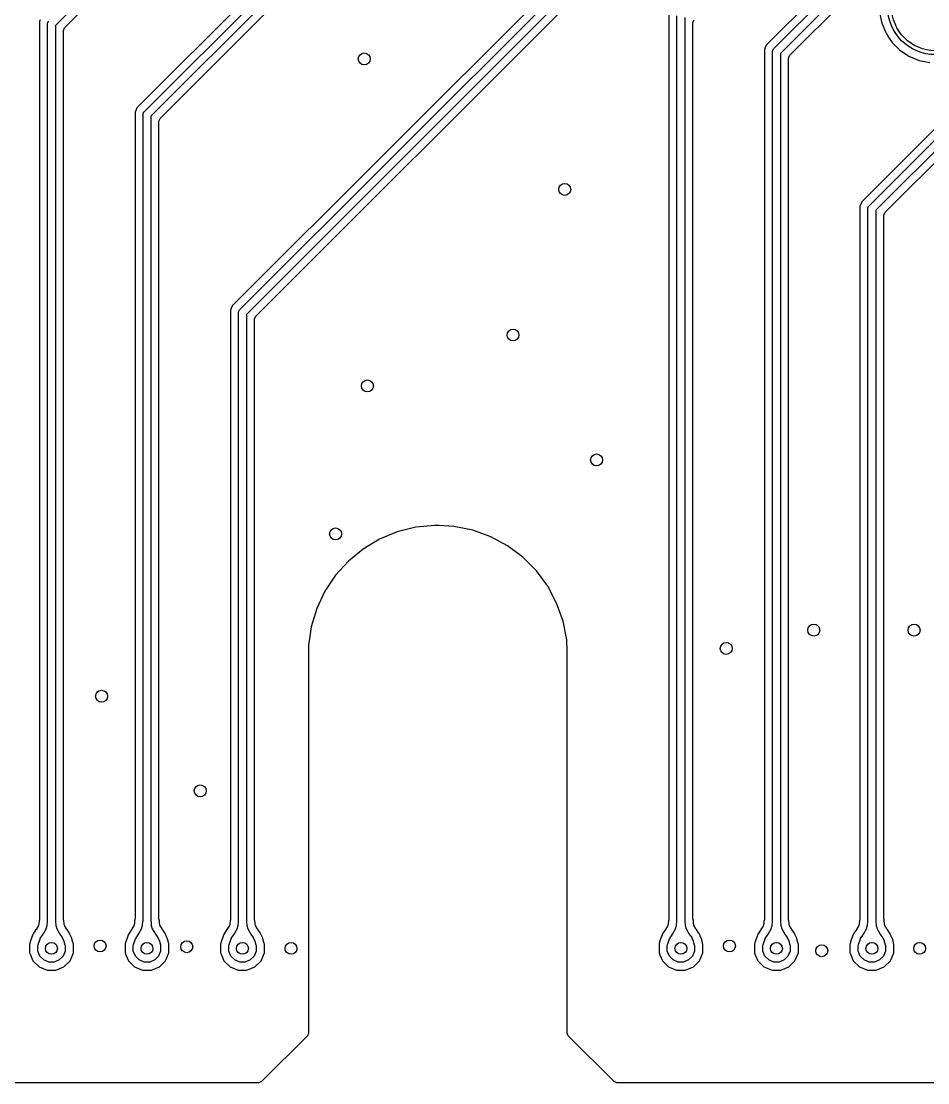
# Model space of a CAD drawing. Extents: x 114.9 to 199.6, y -137.1 to -76.7.
# Drawn here: x 172.86 to 184.25, y -137.15 to -123.81 of the extents above; entities that cross this region are included whole.
import ezdxf

# ---------------------------------------------------------------- set-up
doc = ezdxf.new("R2010")
doc.units = 0
doc.layers.add('BLACK', color=7, linetype='CONTINUOUS')

msp = doc.modelspace()

# ---------------------------------------------------------------- linework, layer by layer
at = {"layer": 'BLACK', "linetype": 'CONTINUOUS'}
for p, q in [((179.98071, -117.17), (173.29, -123.86071)), ((173.404852, -123.887987), (180.007987, -117.284852)), ((181.254745, -117.952414), (174.312413, -124.894745)), ((174.404645, -124.944645), (181.304645, -118.044644)), ((181.360711, -118.13), (174.49, -125.00071)), ((182.570908, -120.32625), (175.512414, -127.384744)), ((175.604645, -127.434645), (182.665888, -120.373401)), ((182.736703, -120.444006), (175.69, -127.49071)), ((174.604852, -125.027987), (179.007641, -120.625198)), ((175.804851, -127.517988), (182.78448, -120.538358)), ((184.795148, -121.532011), (182.222413, -124.104746)), ((182.314645, -124.154645), (184.91, -121.559289)), ((184.995355, -121.615356), (182.4, -124.21071)), ((182.514852, -124.237987), (183.195838, -123.557001)), ((183.6475, -123.694998), (183.674417, -123.830318)), ((173.09899, -123.787151), (173.0895, -123.810064)), ((173.0895, -123.810064), (173.0895, -123.810065)), ((173.0895, -123.810065), (173.0895, -135.089555)), ((173.19, -123.84), (173.193806, -123.820866)), ((173.193806, -123.820866), (173.204645, -123.804645)), ((180.9995, -123.710065), (180.9995, -135.089555)), ((181.1, -135.122497), (181.1, -123.74)), ((181.2, -123.76071), (181.2, -135.12235)), ((181.3005, -123.822635), (181.314852, -123.787987)), ((181.3005, -135.088525), (181.3005, -123.822635)), ((185.690148, -123.807011), (183.422413, -126.074746)), ((173.19, -135.122497), (173.19, -123.84)), ((173.29, -123.86071), (173.29, -135.12235)), ((173.3905, -123.922635), (173.404852, -123.887987)), ((173.3905, -135.088525), (173.3905, -123.922635)), ((183.514645, -126.124645), (185.805, -123.834289)), ((185.890355, -123.890356), (183.6, -126.18071)), ((183.674417, -123.830318), (183.67442, -123.830329)), ((183.67442, -123.830329), (183.719952, -123.940253)), ((183.719952, -123.940253), (183.727225, -123.957811)), ((183.727225, -123.957811), (183.758137, -124.004074)), ((183.758137, -124.004074), (183.803883, -124.072539)), ((183.803883, -124.072539), (183.90146, -124.170116)), ((182.20899, -124.137151), (182.1995, -124.160064)), ((182.1995, -124.160064), (182.1995, -124.160065)), ((182.1995, -124.160065), (182.1995, -135.089555)), ((182.222413, -124.104746), (182.20899, -124.137149)), ((182.20899, -124.137149), (182.20899, -124.137151)), ((182.3, -124.19), (182.303806, -124.170866)), ((182.3, -135.122497), (182.3, -124.19)), ((182.303806, -124.170866), (182.314645, -124.154645)), ((182.4, -124.21071), (182.4, -135.12235)), ((183.90146, -124.170116), (183.947102, -124.200613)), ((183.947102, -124.200613), (184.016189, -124.246775)), ((182.5005, -124.272635), (182.514852, -124.237987)), ((182.5005, -135.088525), (182.5005, -124.272635)), ((184.016189, -124.246775), (184.143672, -124.29958)), ((184.143672, -124.29958), (184.143678, -124.299581)), ((184.143678, -124.299581), (184.143681, -124.299582)), ((184.143681, -124.299582), (184.279001, -124.326499)), ((174.312413, -124.894746), (174.29899, -124.927149)), ((174.312413, -124.894745), (174.312413, -124.894746)), ((174.29899, -124.927151), (174.2895, -124.950064)), ((174.2895, -124.950064), (174.2895, -124.950065)), ((174.2895, -124.950065), (174.2895, -135.089555)), ((174.29899, -124.927149), (174.29899, -124.927151)), ((174.39, -124.98), (174.393806, -124.960866)), ((174.39, -135.122497), (174.39, -124.98)), ((174.393806, -124.960866), (174.404645, -124.944645)), ((174.49, -125.00071), (174.49, -135.12235)), ((174.5905, -125.062635), (174.604852, -125.027987)), ((174.5905, -135.088525), (174.5905, -125.062635)), ((183.714852, -126.207987), (184.765476, -125.157363)), ((183.422413, -126.074746), (183.40899, -126.107149)), ((183.40899, -126.107151), (183.3995, -126.130064)), ((183.3995, -126.130064), (183.3995, -126.130065)), ((183.3995, -126.130065), (183.3995, -135.089555)), ((183.40899, -126.107149), (183.40899, -126.107151)), ((183.5, -126.16), (183.503806, -126.140866)), ((183.5, -135.122497), (183.5, -126.16)), ((183.503806, -126.140866), (183.514645, -126.124645)), ((183.6, -126.18071), (183.6, -135.12235)), ((183.7005, -126.242635), (183.714852, -126.207987)), ((183.7005, -135.088525), (183.7005, -126.242635)), ((175.49899, -127.417151), (175.4895, -127.440064)), ((175.512413, -127.384746), (175.49899, -127.417149)), ((175.49899, -127.417149), (175.49899, -127.417151)), ((175.512414, -127.384744), (175.512413, -127.384746)), ((175.4895, -127.440064), (175.4895, -127.440065)), ((175.4895, -127.440065), (175.4895, -135.089555)), ((175.59, -127.47), (175.593806, -127.450866)), ((175.59, -135.122497), (175.59, -127.47)), ((175.593806, -127.450866), (175.604645, -127.434645)), ((175.69, -127.49071), (175.69, -135.12235)), ((175.7905, -127.552635), (175.804851, -127.517988)), ((175.7905, -135.088525), (175.7905, -127.552635)), ((177.5856, -130.225304), (177.363474, -130.316948)), ((177.818779, -130.167286), (177.5856, -130.225304)), ((178.057953, -130.144151), (177.818779, -130.167286)), ((178.057954, -130.144151), (178.057953, -130.144151)), ((178.105949, -130.146601), (178.057954, -130.144151)), ((178.297937, -130.156402), (178.105949, -130.146601)), ((178.533506, -130.203773), (178.297937, -130.156402)), ((178.533512, -130.203775), (178.533506, -130.203773)), ((178.75956, -130.285234), (178.533512, -130.203775)), ((177.36347, -130.31695), (177.157214, -130.440234)), ((177.363474, -130.316948), (177.36347, -130.31695)), ((178.759564, -130.285236), (178.75956, -130.285234)), ((178.759569, -130.285238), (178.759564, -130.285236)), ((178.971209, -130.399028), (178.759569, -130.285238)), ((177.157214, -130.440234), (176.971307, -130.592478)), ((178.97121, -130.399029), (178.971209, -130.399028)), ((178.971212, -130.39903), (178.97121, -130.399029)), ((179.163843, -130.542678), (178.971212, -130.39903)), ((176.971307, -130.592478), (176.809785, -130.770378)), ((179.313154, -130.692826), (179.163843, -130.542678)), ((179.333274, -130.713059), (179.313154, -130.692826)), ((179.475843, -130.906487), (179.333274, -130.713059)), ((176.809785, -130.770378), (176.676145, -130.97008)), ((176.676145, -130.97008), (176.573291, -131.187253)), ((179.588449, -131.118759), (179.475843, -130.906487)), ((179.66865, -131.345271), (179.588449, -131.118759)), ((176.573291, -131.187253), (176.503458, -131.417174)), ((176.503458, -131.417174), (176.46816, -131.654845)), ((179.714706, -131.581107), (179.66865, -131.345271)), ((176.468159, -131.654854), (176.468082, -131.775016)), ((176.46816, -131.654845), (176.468159, -131.654854)), ((179.717817, -131.648584), (179.714706, -131.581107)), ((179.719889, -131.657871), (179.717817, -131.648584)), ((179.719557, -131.657938), (179.719889, -131.657871)), ((179.720498, -131.66267), (179.719557, -131.657938)), ((179.720499, -131.662672), (179.720498, -131.66267)), ((179.720499, -131.706825), (179.720499, -131.662672)), ((176.468082, -131.775016), (176.468082, -131.819168)), ((176.468082, -131.819168), (176.468756, -131.822991)), ((176.468756, -131.822991), (176.4695, -131.8315)), ((176.4695, -131.8315), (176.4695, -136.525943)), ((179.722245, -131.74525), (179.720499, -131.706825)), ((179.720499, -131.750822), (179.722245, -131.74525)), ((179.720499, -135.4052), (179.720499, -131.750822)), ((173.07708, -135.167949), (173.07189, -135.179936)), ((173.079688, -135.158702), (173.07708, -135.167949)), ((173.080733, -135.152836), (173.079688, -135.158702)), ((173.081036, -135.152326), (173.080733, -135.152836)), ((173.081258, -135.150765), (173.081036, -135.152326)), ((173.083978, -135.115941), (173.081258, -135.150765)), ((173.088548, -135.099699), (173.083978, -135.115941)), ((173.089008, -135.09648), (173.088548, -135.099699)), ((173.0895, -135.089555), (173.089008, -135.09648)), ((173.185372, -135.172647), (173.189158, -135.124152)), ((173.189158, -135.124152), (173.19, -135.122497)), ((173.29, -135.12235), (173.290833, -135.124161)), ((173.290833, -135.124161), (173.294539, -135.172142)), ((173.392074, -135.100844), (173.3905, -135.088525)), ((173.39602, -135.116036), (173.392074, -135.100844)), ((173.398564, -135.148982), (173.39602, -135.116036)), ((173.400215, -135.158349), (173.398564, -135.148982)), ((173.402734, -135.167388), (173.400215, -135.158349)), ((173.407916, -135.179439), (173.402734, -135.167388)), ((174.27708, -135.167949), (174.27189, -135.179936)), ((174.279688, -135.158702), (174.27708, -135.167949)), ((174.280733, -135.152836), (174.279688, -135.158702)), ((174.281036, -135.152326), (174.280733, -135.152836)), ((174.281258, -135.150765), (174.281036, -135.152326)), ((174.283978, -135.115941), (174.281258, -135.150765)), ((174.288548, -135.099699), (174.283978, -135.115941)), ((174.289008, -135.09648), (174.288548, -135.099699)), ((174.2895, -135.089555), (174.289008, -135.09648)), ((174.385372, -135.172647), (174.389158, -135.124152)), ((174.389158, -135.124152), (174.39, -135.122497)), ((174.49, -135.12235), (174.490833, -135.124161)), ((174.490833, -135.124161), (174.494539, -135.172142)), ((174.592074, -135.100844), (174.5905, -135.088525)), ((174.59602, -135.116036), (174.592074, -135.100844)), ((174.598564, -135.148982), (174.59602, -135.116036)), ((174.600215, -135.158349), (174.598564, -135.148982)), ((174.602734, -135.167388), (174.600215, -135.158349)), ((174.607916, -135.179439), (174.602734, -135.167388)), ((175.47708, -135.167949), (175.47189, -135.179936)), ((175.479688, -135.158702), (175.47708, -135.167949)), ((175.480733, -135.152836), (175.479688, -135.158702)), ((175.481036, -135.152326), (175.480733, -135.152836)), ((175.481258, -135.150765), (175.481036, -135.152326)), ((175.483978, -135.115941), (175.481258, -135.150765)), ((175.488548, -135.099699), (175.483978, -135.115941)), ((175.489008, -135.09648), (175.488548, -135.099699)), ((175.4895, -135.089555), (175.489008, -135.09648)), ((175.585372, -135.172647), (175.589158, -135.124152)), ((175.589158, -135.124152), (175.59, -135.122497)), ((175.69, -135.12235), (175.690833, -135.124161)), ((175.690833, -135.124161), (175.694539, -135.172142)), ((175.792074, -135.100844), (175.7905, -135.088525)), ((175.79602, -135.116036), (175.792074, -135.100844)), ((175.798564, -135.148982), (175.79602, -135.116036)), ((175.800215, -135.158349), (175.798564, -135.148982)), ((175.802734, -135.167388), (175.800215, -135.158349)), ((175.807916, -135.179439), (175.802734, -135.167388)), ((180.98708, -135.167949), (180.98189, -135.179936)), ((180.989688, -135.158702), (180.98708, -135.167949)), ((180.990733, -135.152836), (180.989688, -135.158702)), ((180.991036, -135.152326), (180.990733, -135.152836)), ((180.991258, -135.150765), (180.991036, -135.152326)), ((180.993978, -135.115941), (180.991258, -135.150765)), ((180.998548, -135.099699), (180.993978, -135.115941)), ((180.999008, -135.09648), (180.998548, -135.099699)), ((180.9995, -135.089555), (180.999008, -135.09648)), ((181.095372, -135.172647), (181.099158, -135.124152)), ((181.099158, -135.124152), (181.1, -135.122497)), ((181.2, -135.12235), (181.200833, -135.124161)), ((181.200833, -135.124161), (181.204539, -135.172142)), ((181.302074, -135.100844), (181.3005, -135.088525)), ((181.30602, -135.116036), (181.302074, -135.100844)), ((181.308564, -135.148982), (181.30602, -135.116036)), ((181.310215, -135.158349), (181.308564, -135.148982)), ((181.312734, -135.167388), (181.310215, -135.158349)), ((181.317916, -135.179439), (181.312734, -135.167388)), ((182.18708, -135.167949), (182.18189, -135.179936)), ((182.189688, -135.158702), (182.18708, -135.167949)), ((182.190733, -135.152836), (182.189688, -135.158702)), ((182.191036, -135.152326), (182.190733, -135.152836)), ((182.191258, -135.150765), (182.191036, -135.152326)), ((182.193978, -135.115941), (182.191258, -135.150765)), ((182.198548, -135.099699), (182.193978, -135.115941)), ((182.199008, -135.09648), (182.198548, -135.099699)), ((182.1995, -135.089555), (182.199008, -135.09648)), ((182.295372, -135.172647), (182.299158, -135.124152)), ((182.299158, -135.124152), (182.3, -135.122497)), ((182.4, -135.12235), (182.400833, -135.124161)), ((182.400833, -135.124161), (182.404539, -135.172142)), ((182.502074, -135.100844), (182.5005, -135.088525)), ((182.50602, -135.116036), (182.502074, -135.100844)), ((182.508564, -135.148982), (182.50602, -135.116036)), ((182.510215, -135.158349), (182.508564, -135.148982)), ((182.512734, -135.167388), (182.510215, -135.158349)), ((182.517916, -135.179439), (182.512734, -135.167388)), ((183.38708, -135.167949), (183.38189, -135.179936)), ((183.389688, -135.158702), (183.38708, -135.167949)), ((183.390733, -135.152836), (183.389688, -135.158702)), ((183.391036, -135.152326), (183.390733, -135.152836)), ((183.391258, -135.150765), (183.391036, -135.152326)), ((183.393978, -135.115941), (183.391258, -135.150765)), ((183.398548, -135.099699), (183.393978, -135.115941)), ((183.399008, -135.09648), (183.398548, -135.099699)), ((183.3995, -135.089555), (183.399008, -135.09648)), ((183.495372, -135.172647), (183.499158, -135.124152)), ((183.499158, -135.124152), (183.5, -135.122497)), ((183.6, -135.12235), (183.600833, -135.124161)), ((183.600833, -135.124161), (183.604539, -135.172142)), ((183.702074, -135.100844), (183.7005, -135.088525)), ((183.70602, -135.116036), (183.702074, -135.100844)), ((183.708564, -135.148982), (183.70602, -135.116036)), ((183.710215, -135.158349), (183.708564, -135.148982)), ((183.712734, -135.167388), (183.710215, -135.158349)), ((183.717916, -135.179439), (183.712734, -135.167388)), ((173.002314, -135.29321), (172.997406, -135.305334)), ((173.003562, -135.290602), (173.002314, -135.29321)), ((173.009916, -135.279208), (173.003562, -135.290602)), ((173.009932, -135.279181), (173.009916, -135.279208)), ((173.044728, -135.22498), (173.009932, -135.279181)), ((173.045463, -135.223797), (173.044728, -135.22498)), ((173.07189, -135.179936), (173.045463, -135.223797)), ((173.098707, -135.336185), (173.134715, -135.280097)), ((173.134715, -135.280097), (173.172979, -135.216588)), ((173.172979, -135.216588), (173.185372, -135.172647)), ((173.294539, -135.172142), (173.306712, -135.215825)), ((173.306712, -135.215825), (173.345284, -135.280096)), ((173.345284, -135.280096), (173.345305, -135.280127)), ((173.345305, -135.280127), (173.375111, -135.324693)), ((173.428776, -135.214196), (173.407916, -135.179439)), ((173.4338, -135.222567), (173.428776, -135.214196)), ((173.435084, -135.224593), (173.4338, -135.222567)), ((173.462801, -135.266035), (173.435084, -135.224593)), ((173.462805, -135.266042), (173.462801, -135.266035)), ((173.467012, -135.272881), (173.462805, -135.266042)), ((173.467887, -135.274433), (173.467012, -135.272881)), ((173.471571, -135.281593), (173.467887, -135.274433)), ((173.490805, -135.322766), (173.471571, -135.281593)), ((174.202314, -135.29321), (174.197406, -135.305334)), ((174.203562, -135.290602), (174.202314, -135.29321)), ((174.209916, -135.279208), (174.203562, -135.290602)), ((174.209932, -135.279181), (174.209916, -135.279208)), ((174.244728, -135.22498), (174.209932, -135.279181)), ((174.245463, -135.223797), (174.244728, -135.22498)), ((174.27189, -135.179936), (174.245463, -135.223797)), ((174.298707, -135.336185), (174.334715, -135.280097)), ((174.334715, -135.280097), (174.372979, -135.216588)), ((174.372979, -135.216588), (174.385372, -135.172647)), ((174.494539, -135.172142), (174.506712, -135.215825)), ((174.506712, -135.215825), (174.545284, -135.280096)), ((174.545284, -135.280096), (174.545305, -135.280127)), ((174.545305, -135.280127), (174.575111, -135.324693)), ((174.628776, -135.214196), (174.607916, -135.179439)), ((174.6338, -135.222567), (174.628776, -135.214196)), ((174.635084, -135.224593), (174.6338, -135.222567)), ((174.662801, -135.266035), (174.635084, -135.224593)), ((174.662805, -135.266042), (174.662801, -135.266035)), ((174.667012, -135.272881), (174.662805, -135.266042)), ((174.667887, -135.274433), (174.667012, -135.272881)), ((174.671571, -135.281593), (174.667887, -135.274433)), ((174.690805, -135.322766), (174.671571, -135.281593)), ((175.402314, -135.29321), (175.397406, -135.305334)), ((175.403562, -135.290602), (175.402314, -135.29321)), ((175.409916, -135.279208), (175.403562, -135.290602)), ((175.409932, -135.279181), (175.409916, -135.279208)), ((175.444728, -135.22498), (175.409932, -135.279181)), ((175.445463, -135.223797), (175.444728, -135.22498)), ((175.47189, -135.179936), (175.445463, -135.223797)), ((175.498707, -135.336185), (175.534715, -135.280097)), ((175.534715, -135.280097), (175.572979, -135.216588)), ((175.572979, -135.216588), (175.585372, -135.172647)), ((175.694539, -135.172142), (175.706712, -135.215825)), ((175.706712, -135.215825), (175.745284, -135.280096)), ((175.745284, -135.280096), (175.745305, -135.280127)), ((175.745305, -135.280127), (175.775111, -135.324693)), ((175.828776, -135.214196), (175.807916, -135.179439)), ((175.8338, -135.222567), (175.828776, -135.214196)), ((175.835084, -135.224593), (175.8338, -135.222567)), ((175.862801, -135.266035), (175.835084, -135.224593)), ((175.862805, -135.266042), (175.862801, -135.266035)), ((175.867012, -135.272881), (175.862805, -135.266042)), ((175.867887, -135.274433), (175.867012, -135.272881)), ((175.871571, -135.281593), (175.867887, -135.274433)), ((175.890805, -135.322766), (175.871571, -135.281593)), ((180.912314, -135.29321), (180.907406, -135.305334)), ((180.913562, -135.290602), (180.912314, -135.29321)), ((180.919916, -135.279208), (180.913562, -135.290602)), ((180.919932, -135.279181), (180.919916, -135.279208)), ((180.954728, -135.22498), (180.919932, -135.279181)), ((180.955463, -135.223797), (180.954728, -135.22498)), ((180.98189, -135.179936), (180.955463, -135.223797)), ((181.008707, -135.336185), (181.044715, -135.280097)), ((181.044715, -135.280097), (181.082979, -135.216588)), ((181.082979, -135.216588), (181.095372, -135.172647)), ((181.204539, -135.172142), (181.216712, -135.215825)), ((181.216712, -135.215825), (181.255284, -135.280096)), ((181.255284, -135.280096), (181.255305, -135.280127)), ((181.255305, -135.280127), (181.285111, -135.324693)), ((181.338776, -135.214196), (181.317916, -135.179439)), ((181.3438, -135.222567), (181.338776, -135.214196)), ((181.345084, -135.224593), (181.3438, -135.222567)), ((181.372801, -135.266035), (181.345084, -135.224593)), ((181.372805, -135.266042), (181.372801, -135.266035)), ((181.377012, -135.272881), (181.372805, -135.266042)), ((181.377887, -135.274433), (181.377012, -135.272881)), ((181.381571, -135.281593), (181.377887, -135.274433)), ((181.400805, -135.322766), (181.381571, -135.281593)), ((182.112314, -135.29321), (182.107406, -135.305334)), ((182.113562, -135.290602), (182.112314, -135.29321)), ((182.119916, -135.279208), (182.113562, -135.290602)), ((182.119932, -135.279181), (182.119916, -135.279208)), ((182.154728, -135.22498), (182.119932, -135.279181)), ((182.155463, -135.223797), (182.154728, -135.22498)), ((182.18189, -135.179936), (182.155463, -135.223797)), ((182.208707, -135.336185), (182.244715, -135.280097)), ((182.244715, -135.280097), (182.282979, -135.216588)), ((182.282979, -135.216588), (182.295372, -135.172647)), ((182.404539, -135.172142), (182.416712, -135.215825)), ((182.416712, -135.215825), (182.455284, -135.280096)), ((182.455284, -135.280096), (182.455305, -135.280127)), ((182.455305, -135.280127), (182.485111, -135.324693)), ((182.538776, -135.214196), (182.517916, -135.179439)), ((182.5438, -135.222567), (182.538776, -135.214196)), ((182.545084, -135.224593), (182.5438, -135.222567)), ((182.572801, -135.266035), (182.545084, -135.224593)), ((182.572805, -135.266042), (182.572801, -135.266035)), ((182.577012, -135.272881), (182.572805, -135.266042)), ((182.577887, -135.274433), (182.577012, -135.272881)), ((182.581571, -135.281593), (182.577887, -135.274433)), ((182.600805, -135.322766), (182.581571, -135.281593)), ((183.312314, -135.29321), (183.307406, -135.305334)), ((183.313562, -135.290602), (183.312314, -135.29321)), ((183.319916, -135.279208), (183.313562, -135.290602)), ((183.319932, -135.279181), (183.319916, -135.279208)), ((183.354728, -135.22498), (183.319932, -135.279181)), ((183.355463, -135.223797), (183.354728, -135.22498)), ((183.38189, -135.179936), (183.355463, -135.223797)), ((183.408707, -135.336185), (183.444715, -135.280097)), ((183.444715, -135.280097), (183.482979, -135.216588)), ((183.482979, -135.216588), (183.495372, -135.172647)), ((183.604539, -135.172142), (183.616712, -135.215825)), ((183.616712, -135.215825), (183.655284, -135.280096)), ((183.655284, -135.280096), (183.655305, -135.280127)), ((183.655305, -135.280127), (183.685111, -135.324693)), ((183.738776, -135.214196), (183.717916, -135.179439)), ((183.7438, -135.222567), (183.738776, -135.214196)), ((183.745084, -135.224593), (183.7438, -135.222567)), ((183.772801, -135.266035), (183.745084, -135.224593)), ((183.772805, -135.266042), (183.772801, -135.266035)), ((183.777012, -135.272881), (183.772805, -135.266042)), ((183.777887, -135.274433), (183.777012, -135.272881)), ((183.781571, -135.281593), (183.777887, -135.274433)), ((183.800805, -135.322766), (183.781571, -135.281593)), ((172.967067, -135.399002), (172.9645, -135.4052)), ((172.9645, -135.4052), (172.9645, -135.514801)), ((172.969537, -135.390098), (172.967067, -135.399002)), ((172.969552, -135.390102), (172.969537, -135.390098)), ((172.969983, -135.388493), (172.969552, -135.390102)), ((172.970255, -135.387511), (172.969983, -135.388493)), ((172.970267, -135.387428), (172.970255, -135.387511)), ((172.97036, -135.387077), (172.970267, -135.387428)), ((172.970629, -135.386076), (172.97036, -135.387077)), ((172.970797, -135.385516), (172.970629, -135.386076)), ((172.972486, -135.379896), (172.970797, -135.385516)), ((172.997393, -135.305368), (172.972486, -135.379896)), ((172.997406, -135.305334), (172.997393, -135.305368)), ((173.068363, -135.425859), (173.072437, -135.416021)), ((173.068363, -135.494141), (173.068363, -135.425859)), ((173.072182, -135.414698), (173.072543, -135.413349)), ((173.072437, -135.416021), (173.072182, -135.414698)), ((173.072543, -135.413349), (173.097463, -135.338782)), ((173.097463, -135.338782), (173.098707, -135.336185)), ((173.375111, -135.324693), (173.375986, -135.326245)), ((173.375986, -135.326245), (173.39522, -135.367418)), ((173.39522, -135.367418), (173.395892, -135.369236)), ((173.395892, -135.369236), (173.408277, -135.413778)), ((173.408277, -135.413778), (173.407902, -135.416843)), ((173.407902, -135.416843), (173.411637, -135.425859)), ((173.411637, -135.425859), (173.411637, -135.494141)), ((173.494176, -135.33084), (173.490805, -135.322766)), ((173.494848, -135.332658), (173.494176, -135.33084)), ((173.497536, -135.340974), (173.494848, -135.332658)), ((173.509921, -135.385516), (173.497536, -135.340974)), ((173.509921, -135.385519), (173.509921, -135.385516)), ((173.510336, -135.387889), (173.509921, -135.385519)), ((173.510519, -135.387856), (173.510336, -135.387889)), ((173.513495, -135.40036), (173.510519, -135.387856)), ((173.5155, -135.4052), (173.513495, -135.40036)), ((173.5155, -135.5148), (173.5155, -135.4052)), ((174.167067, -135.399002), (174.1645, -135.4052)), ((174.1645, -135.4052), (174.1645, -135.514801)), ((174.169537, -135.390098), (174.167067, -135.399002)), ((174.169552, -135.390102), (174.169537, -135.390098)), ((174.169983, -135.388493), (174.169552, -135.390102)), ((174.170255, -135.387511), (174.169983, -135.388493)), ((174.170267, -135.387428), (174.170255, -135.387511)), ((174.17036, -135.387077), (174.170267, -135.387428)), ((174.170629, -135.386076), (174.17036, -135.387077)), ((174.170797, -135.385516), (174.170629, -135.386076)), ((174.172486, -135.379896), (174.170797, -135.385516)), ((174.197393, -135.305368), (174.172486, -135.379896)), ((174.197406, -135.305334), (174.197393, -135.305368)), ((174.268363, -135.425859), (174.272437, -135.416021)), ((174.268363, -135.494141), (174.268363, -135.425859)), ((174.272182, -135.414698), (174.272543, -135.413349)), ((174.272437, -135.416021), (174.272182, -135.414698)), ((174.272543, -135.413349), (174.297463, -135.338782)), ((174.297463, -135.338782), (174.298707, -135.336185)), ((174.575111, -135.324693), (174.575986, -135.326245)), ((174.575986, -135.326245), (174.59522, -135.367418)), ((174.59522, -135.367418), (174.595892, -135.369236)), ((174.595892, -135.369236), (174.608277, -135.413778)), ((174.608277, -135.413778), (174.607902, -135.416843)), ((174.607902, -135.416843), (174.611637, -135.425859)), ((174.611637, -135.425859), (174.611637, -135.494141)), ((174.694176, -135.33084), (174.690805, -135.322766)), ((174.694848, -135.332658), (174.694176, -135.33084)), ((174.697536, -135.340974), (174.694848, -135.332658)), ((174.709921, -135.385516), (174.697536, -135.340974)), ((174.709921, -135.385519), (174.709921, -135.385516)), ((174.710336, -135.387889), (174.709921, -135.385519)), ((174.710519, -135.387856), (174.710336, -135.387889)), ((174.712059, -135.394326), (174.710519, -135.387856)), ((174.711905, -135.395931), (174.712059, -135.394326)), ((174.712593, -135.398182), (174.711905, -135.395931)), ((174.7155, -135.4052), (174.712593, -135.398182)), ((174.7155, -135.5148), (174.7155, -135.4052)), ((175.367067, -135.399002), (175.3645, -135.4052)), ((175.3645, -135.4052), (175.3645, -135.514801)), ((175.369537, -135.390098), (175.367067, -135.399002)), ((175.369552, -135.390102), (175.369537, -135.390098)), ((175.369983, -135.388493), (175.369552, -135.390102)), ((175.370255, -135.387511), (175.369983, -135.388493)), ((175.370267, -135.387428), (175.370255, -135.387511)), ((175.37036, -135.387077), (175.370267, -135.387428)), ((175.370629, -135.386076), (175.37036, -135.387077)), ((175.370797, -135.385516), (175.370629, -135.386076)), ((175.372486, -135.379896), (175.370797, -135.385516)), ((175.397393, -135.305368), (175.372486, -135.379896)), ((175.397406, -135.305334), (175.397393, -135.305368)), ((175.468363, -135.425859), (175.472437, -135.416021)), ((175.468363, -135.494141), (175.468363, -135.425859)), ((175.472182, -135.414698), (175.472543, -135.413349)), ((175.472437, -135.416021), (175.472182, -135.414698)), ((175.472543, -135.413349), (175.497463, -135.338782)), ((175.497463, -135.338782), (175.498707, -135.336185)), ((175.775111, -135.324693), (175.775986, -135.326245)), ((175.775986, -135.326245), (175.79522, -135.367418)), ((175.79522, -135.367418), (175.795892, -135.369236)), ((175.795892, -135.369236), (175.808277, -135.413778)), ((175.808277, -135.413778), (175.807902, -135.416843)), ((175.807902, -135.416843), (175.811637, -135.425859)), ((175.811637, -135.425859), (175.811637, -135.494141)), ((175.894176, -135.33084), (175.890805, -135.322766)), ((175.894848, -135.332658), (175.894176, -135.33084)), ((175.897536, -135.340974), (175.894848, -135.332658)), ((175.909921, -135.385516), (175.897536, -135.340974)), ((175.909921, -135.385519), (175.909921, -135.385516)), ((175.910336, -135.387889), (175.909921, -135.385519)), ((175.910519, -135.387856), (175.910336, -135.387889)), ((175.913495, -135.40036), (175.910519, -135.387856)), ((175.9155, -135.4052), (175.913495, -135.40036)), ((175.9155, -135.5148), (175.9155, -135.4052)), ((179.720499, -136.525942), (179.720499, -135.4052)), ((180.877903, -135.396981), (180.8745, -135.4052)), ((180.8745, -135.4052), (180.8745, -135.407861)), ((180.8745, -135.407861), (180.8745, -135.514801)), ((180.87856, -135.394885), (180.877903, -135.396981)), ((180.879537, -135.390098), (180.878474, -135.393929)), ((180.878474, -135.393929), (180.87856, -135.394885)), ((180.879552, -135.390102), (180.879537, -135.390098)), ((180.879983, -135.388493), (180.879552, -135.390102)), ((180.880255, -135.387511), (180.879983, -135.388493)), ((180.880267, -135.387428), (180.880255, -135.387511)), ((180.88036, -135.387077), (180.880267, -135.387428)), ((180.880629, -135.386076), (180.88036, -135.387077)), ((180.880797, -135.385516), (180.880629, -135.386076)), ((180.882486, -135.379896), (180.880797, -135.385516)), ((180.907393, -135.305368), (180.882486, -135.379896)), ((180.907406, -135.305334), (180.907393, -135.305368)), ((180.978363, -135.425859), (180.982437, -135.416021)), ((180.978363, -135.494141), (180.978363, -135.425859)), ((180.982182, -135.414698), (180.982543, -135.413349)), ((180.982437, -135.416021), (180.982182, -135.414698)), ((180.982543, -135.413349), (181.007463, -135.338782)), ((181.007463, -135.338782), (181.008707, -135.336185)), ((181.285111, -135.324693), (181.285986, -135.326245)), ((181.285986, -135.326245), (181.30522, -135.367418)), ((181.30522, -135.367418), (181.305892, -135.369236)), ((181.305892, -135.369236), (181.318277, -135.413778)), ((181.318277, -135.413778), (181.317902, -135.416843)), ((181.317902, -135.416843), (181.321637, -135.425859)), ((181.321637, -135.425859), (181.321637, -135.494141)), ((181.404176, -135.33084), (181.400805, -135.322766)), ((181.404848, -135.332658), (181.404176, -135.33084)), ((181.407536, -135.340974), (181.404848, -135.332658)), ((181.419921, -135.385516), (181.407536, -135.340974)), ((181.419921, -135.385519), (181.419921, -135.385516)), ((181.420336, -135.387889), (181.419921, -135.385519)), ((181.420519, -135.387856), (181.420336, -135.387889)), ((181.422059, -135.394326), (181.420519, -135.387856)), ((181.421905, -135.395931), (181.422059, -135.394326)), ((181.422593, -135.398182), (181.421905, -135.395931)), ((181.4255, -135.4052), (181.422593, -135.398182)), ((181.4255, -135.5148), (181.4255, -135.4052)), ((182.077067, -135.399002), (182.0745, -135.4052)), ((182.0745, -135.4052), (182.0745, -135.514801)), ((182.079537, -135.390098), (182.077067, -135.399002)), ((182.079552, -135.390102), (182.079537, -135.390098)), ((182.079983, -135.388493), (182.079552, -135.390102)), ((182.080255, -135.387511), (182.079983, -135.388493)), ((182.080267, -135.387428), (182.080255, -135.387511)), ((182.08036, -135.387077), (182.080267, -135.387428)), ((182.080629, -135.386076), (182.08036, -135.387077)), ((182.080797, -135.385516), (182.080629, -135.386076)), ((182.082486, -135.379896), (182.080797, -135.385516)), ((182.107393, -135.305368), (182.082486, -135.379896)), ((182.107406, -135.305334), (182.107393, -135.305368)), ((182.178363, -135.425859), (182.182437, -135.416021)), ((182.178363, -135.494141), (182.178363, -135.425859)), ((182.182182, -135.414698), (182.182543, -135.413349)), ((182.182437, -135.416021), (182.182182, -135.414698)), ((182.182543, -135.413349), (182.207463, -135.338782)), ((182.207463, -135.338782), (182.208707, -135.336185)), ((182.485111, -135.324693), (182.485986, -135.326245)), ((182.485986, -135.326245), (182.50522, -135.367418)), ((182.50522, -135.367418), (182.505892, -135.369236)), ((182.505892, -135.369236), (182.518277, -135.413778)), ((182.518277, -135.413778), (182.517902, -135.416843)), ((182.517902, -135.416843), (182.521637, -135.425859)), ((182.521637, -135.425859), (182.521637, -135.494141)), ((182.604176, -135.33084), (182.600805, -135.322766)), ((182.604848, -135.332658), (182.604176, -135.33084)), ((182.607536, -135.340974), (182.604848, -135.332658)), ((182.619921, -135.385516), (182.607536, -135.340974)), ((182.619921, -135.385519), (182.619921, -135.385516)), ((182.620336, -135.387889), (182.619921, -135.385519)), ((182.620519, -135.387856), (182.620336, -135.387889)), ((182.622059, -135.394326), (182.620519, -135.387856)), ((182.621905, -135.395931), (182.622059, -135.394326)), ((182.622593, -135.398182), (182.621905, -135.395931)), ((182.6255, -135.4052), (182.622593, -135.398182)), ((182.6255, -135.5148), (182.6255, -135.4052)), ((183.277067, -135.399002), (183.2745, -135.4052)), ((183.2745, -135.4052), (183.2745, -135.514801)), ((183.279537, -135.390098), (183.277067, -135.399002)), ((183.279552, -135.390102), (183.279537, -135.390098)), ((183.279983, -135.388493), (183.279552, -135.390102)), ((183.280255, -135.387511), (183.279983, -135.388493)), ((183.280267, -135.387428), (183.280255, -135.387511)), ((183.28036, -135.387077), (183.280267, -135.387428)), ((183.280629, -135.386076), (183.28036, -135.387077)), ((183.280797, -135.385516), (183.280629, -135.386076)), ((183.282486, -135.379896), (183.280797, -135.385516)), ((183.307393, -135.305368), (183.282486, -135.379896)), ((183.307406, -135.305334), (183.307393, -135.305368)), ((183.378363, -135.425859), (183.382437, -135.416021)), ((183.378363, -135.494141), (183.378363, -135.425859)), ((183.382182, -135.414698), (183.382543, -135.413349)), ((183.382437, -135.416021), (183.382182, -135.414698)), ((183.382543, -135.413349), (183.407463, -135.338782)), ((183.407463, -135.338782), (183.408707, -135.336185)), ((183.685111, -135.324693), (183.685986, -135.326245)), ((183.685986, -135.326245), (183.70522, -135.367418)), ((183.70522, -135.367418), (183.705892, -135.369236)), ((183.705892, -135.369236), (183.718277, -135.413778)), ((183.718277, -135.413778), (183.717902, -135.416843)), ((183.717902, -135.416843), (183.721637, -135.425859)), ((183.721637, -135.425859), (183.721637, -135.494141)), ((183.804176, -135.33084), (183.800805, -135.322766)), ((183.804848, -135.332658), (183.804176, -135.33084)), ((183.807536, -135.340974), (183.804848, -135.332658)), ((183.819921, -135.385516), (183.807536, -135.340974)), ((183.819921, -135.385519), (183.819921, -135.385516)), ((183.820336, -135.387889), (183.819921, -135.385519)), ((183.820519, -135.387856), (183.820336, -135.387889)), ((183.822059, -135.394326), (183.820519, -135.387856)), ((183.821905, -135.395931), (183.822059, -135.394326)), ((183.822593, -135.398182), (183.821905, -135.395931)), ((183.8255, -135.4052), (183.822593, -135.398182)), ((183.8255, -135.5148), (183.8255, -135.4052)), ((172.9645, -135.514801), (172.975064, -135.540303)), ((172.975064, -135.540303), (173.006443, -135.616058)), ((173.094493, -135.557225), (173.068363, -135.494141)), ((173.142775, -135.605507), (173.094493, -135.557225)), ((173.385507, -135.557225), (173.337225, -135.605507)), ((173.411637, -135.494141), (173.385507, -135.557225)), ((173.473557, -135.616058), (173.5155, -135.5148)), ((174.1645, -135.514801), (174.175064, -135.540303)), ((174.175064, -135.540303), (174.206443, -135.616058)), ((174.294493, -135.557225), (174.268363, -135.494141)), ((174.342775, -135.605507), (174.294493, -135.557225)), ((174.585507, -135.557225), (174.537225, -135.605507)), ((174.611637, -135.494141), (174.585507, -135.557225)), ((174.673557, -135.616058), (174.7155, -135.5148)), ((175.3645, -135.514801), (175.375064, -135.540303)), ((175.375064, -135.540303), (175.406443, -135.616058)), ((175.494493, -135.557225), (175.468363, -135.494141)), ((175.542775, -135.605507), (175.494493, -135.557225)), ((175.785507, -135.557225), (175.737225, -135.605507)), ((175.811637, -135.494141), (175.785507, -135.557225)), ((175.873557, -135.616058), (175.9155, -135.5148)), ((180.8745, -135.514801), (180.885064, -135.540303)), ((180.885064, -135.540303), (180.916443, -135.616058)), ((181.004493, -135.557225), (180.978363, -135.494141)), ((181.052775, -135.605507), (181.004493, -135.557225)), ((181.295507, -135.557225), (181.247225, -135.605507)), ((181.321637, -135.494141), (181.295507, -135.557225)), ((181.383557, -135.616058), (181.4255, -135.5148)), ((182.0745, -135.514801), (182.085064, -135.540303)), ((182.085064, -135.540303), (182.116443, -135.616058)), ((182.204493, -135.557225), (182.178363, -135.494141)), ((182.252775, -135.605507), (182.204493, -135.557225)), ((182.495507, -135.557225), (182.447225, -135.605507)), ((182.521637, -135.494141), (182.495507, -135.557225)), ((182.583557, -135.616058), (182.6255, -135.5148)), ((183.2745, -135.514801), (183.285064, -135.540303)), ((183.285064, -135.540303), (183.316443, -135.616058)), ((183.404493, -135.557225), (183.378363, -135.494141)), ((183.452775, -135.605507), (183.404493, -135.557225)), ((183.695507, -135.557225), (183.647225, -135.605507)), ((183.721637, -135.494141), (183.695507, -135.557225)), ((183.783557, -135.616058), (183.8255, -135.5148)), ((173.006443, -135.616058), (173.006444, -135.616059)), ((173.006444, -135.616059), (173.006445, -135.616061)), ((173.006445, -135.616061), (173.083939, -135.693555)), ((173.083939, -135.693555), (173.08394, -135.693555)), ((173.08394, -135.693555), (173.083942, -135.693557)), ((173.083942, -135.693557), (173.1852, -135.7355)), ((173.205859, -135.631637), (173.142775, -135.605507)), ((173.274141, -135.631637), (173.205859, -135.631637)), ((173.337225, -135.605507), (173.274141, -135.631637)), ((173.2948, -135.7355), (173.396058, -135.693557)), ((173.396058, -135.693557), (173.39606, -135.693555)), ((173.39606, -135.693555), (173.396061, -135.693555)), ((173.396061, -135.693555), (173.473555, -135.616061)), ((173.473555, -135.61606), (173.473557, -135.616058)), ((173.473555, -135.616061), (173.473555, -135.61606)), ((174.206443, -135.616058), (174.206444, -135.616059)), ((174.206444, -135.616059), (174.206445, -135.616061)), ((174.206445, -135.616061), (174.283939, -135.693555)), ((174.283939, -135.693555), (174.28394, -135.693555)), ((174.28394, -135.693555), (174.283942, -135.693557)), ((174.283942, -135.693557), (174.3852, -135.7355)), ((174.405859, -135.631637), (174.342775, -135.605507)), ((174.474141, -135.631637), (174.405859, -135.631637)), ((174.537225, -135.605507), (174.474141, -135.631637)), ((174.4948, -135.7355), (174.596058, -135.693557)), ((174.596058, -135.693557), (174.59606, -135.693555)), ((174.59606, -135.693555), (174.596061, -135.693555)), ((174.596061, -135.693555), (174.673555, -135.616061)), ((174.673555, -135.61606), (174.673557, -135.616058)), ((174.673555, -135.616061), (174.673555, -135.61606)), ((175.406443, -135.616058), (175.406444, -135.616059)), ((175.406444, -135.616059), (175.406445, -135.616061)), ((175.406445, -135.616061), (175.483939, -135.693555)), ((175.483939, -135.693555), (175.48394, -135.693555)), ((175.48394, -135.693555), (175.483942, -135.693557)), ((175.483942, -135.693557), (175.5852, -135.7355)), ((175.605859, -135.631637), (175.542775, -135.605507)), ((175.674141, -135.631637), (175.605859, -135.631637)), ((175.737225, -135.605507), (175.674141, -135.631637)), ((175.6948, -135.7355), (175.796058, -135.693557)), ((175.796058, -135.693557), (175.79606, -135.693555)), ((175.79606, -135.693555), (175.796061, -135.693555)), ((175.796061, -135.693555), (175.873555, -135.616061)), ((175.873555, -135.61606), (175.873557, -135.616058)), ((175.873555, -135.616061), (175.873555, -135.61606)), ((180.916443, -135.616058), (180.916444, -135.616059)), ((180.916444, -135.616059), (180.916445, -135.616061)), ((180.916445, -135.616061), (180.993939, -135.693555)), ((180.993939, -135.693555), (180.99394, -135.693555)), ((180.99394, -135.693555), (180.993942, -135.693557)), ((180.993942, -135.693557), (181.0952, -135.7355)), ((181.115859, -135.631637), (181.052775, -135.605507)), ((181.184141, -135.631637), (181.115859, -135.631637)), ((181.247225, -135.605507), (181.184141, -135.631637)), ((181.2048, -135.7355), (181.306058, -135.693557)), ((181.306058, -135.693557), (181.30606, -135.693555)), ((181.30606, -135.693555), (181.306061, -135.693555)), ((181.306061, -135.693555), (181.383555, -135.616061)), ((181.383555, -135.61606), (181.383557, -135.616058)), ((181.383555, -135.616061), (181.383555, -135.61606)), ((182.116443, -135.616058), (182.116444, -135.616059)), ((182.116444, -135.616059), (182.116445, -135.616061)), ((182.116445, -135.616061), (182.193939, -135.693555)), ((182.193939, -135.693555), (182.19394, -135.693555)), ((182.19394, -135.693555), (182.193942, -135.693557)), ((182.193942, -135.693557), (182.2952, -135.7355)), ((182.315859, -135.631637), (182.252775, -135.605507)), ((182.384141, -135.631637), (182.315859, -135.631637)), ((182.447225, -135.605507), (182.384141, -135.631637)), ((182.4048, -135.7355), (182.506058, -135.693557)), ((182.506058, -135.693557), (182.50606, -135.693555)), ((182.50606, -135.693555), (182.506061, -135.693555)), ((182.506061, -135.693555), (182.583555, -135.616061)), ((182.583555, -135.61606), (182.583557, -135.616058)), ((182.583555, -135.616061), (182.583555, -135.61606)), ((183.316443, -135.616058), (183.316444, -135.616059)), ((183.316444, -135.616059), (183.316445, -135.616061)), ((183.316445, -135.616061), (183.393939, -135.693555)), ((183.393939, -135.693555), (183.39394, -135.693555)), ((183.39394, -135.693555), (183.393942, -135.693557)), ((183.393942, -135.693557), (183.4952, -135.7355)), ((183.515859, -135.631637), (183.452775, -135.605507)), ((183.584141, -135.631637), (183.515859, -135.631637)), ((183.647225, -135.605507), (183.584141, -135.631637)), ((183.6048, -135.7355), (183.706058, -135.693557)), ((183.706058, -135.693557), (183.70606, -135.693555)), ((183.70606, -135.693555), (183.706061, -135.693555)), ((183.706061, -135.693555), (183.783555, -135.616061)), ((183.783555, -135.61606), (183.783557, -135.616058)), ((183.783555, -135.616061), (183.783555, -135.61606)), ((173.1852, -135.7355), (173.185202, -135.7355)), ((173.185202, -135.7355), (173.294798, -135.7355)), ((173.294798, -135.7355), (173.2948, -135.7355)), ((174.3852, -135.7355), (174.385202, -135.7355)), ((174.385202, -135.7355), (174.494798, -135.7355)), ((174.494798, -135.7355), (174.4948, -135.7355)), ((175.5852, -135.7355), (175.585202, -135.7355)), ((175.585202, -135.7355), (175.694798, -135.7355)), ((175.694798, -135.7355), (175.6948, -135.7355)), ((181.0952, -135.7355), (181.095202, -135.7355)), ((181.095202, -135.7355), (181.204798, -135.7355)), ((181.204798, -135.7355), (181.2048, -135.7355)), ((182.2952, -135.7355), (182.295202, -135.7355)), ((182.295202, -135.7355), (182.404798, -135.7355)), ((182.404798, -135.7355), (182.4048, -135.7355)), ((183.4952, -135.7355), (183.495202, -135.7355)), ((183.495202, -135.7355), (183.604798, -135.7355)), ((183.604798, -135.7355), (183.6048, -135.7355)), ((176.455148, -136.560591), (175.880591, -137.135148)), ((176.4695, -136.525943), (176.455148, -136.560591)), ((179.734851, -136.56059), (179.720499, -136.525942)), ((180.309409, -137.135148), (179.734851, -136.56059)), ((175.845943, -137.1495), (167.634057, -137.1495)), ((175.880591, -137.135148), (175.845943, -137.1495)), ((180.344057, -137.1495), (180.309409, -137.135148)), ((196.955943, -137.1495), (180.344057, -137.1495))]:
    msp.add_line(p, q, dxfattribs=at)
at = {"layer": 'BLACK'}
for centre, radius in [((184.348, -123.626), 0.6), ((184.348, -123.626), 0.549999), ((177.17, -124.28), 0.075), ((179.69, -125.92), 0.075), ((179.04, -127.75), 0.075), ((177.21, -128.39), 0.075), ((180.09, -129.32), 0.075), ((176.81, -130.25), 0.075), ((182.82, -131.46), 0.075), ((184.08, -131.46), 0.075), ((181.72, -131.69), 0.075), ((173.87, -132.29), 0.075), ((175.11, -133.48), 0.075), ((173.24, -135.46), 0.075), ((173.85, -135.43), 0.075), ((174.44, -135.46), 0.075), ((174.94, -135.44), 0.075), ((175.64, -135.46), 0.075), ((176.25, -135.46), 0.075), ((181.15, -135.46), 0.075), ((181.76, -135.43), 0.075), ((182.35, -135.46), 0.075), ((182.92, -135.49), 0.075), ((183.55, -135.46), 0.075), ((184.15, -135.46), 0.075)]:
    msp.add_circle(centre, radius, dxfattribs=at)
at = {"layer": 'WHITE'}
for centre in [(177.17, -124.28), (179.69, -125.92), (179.04, -127.75), (177.21, -128.39), (180.09, -129.32), (176.81, -130.25), (182.82, -131.46), (184.08, -131.46), (181.72, -131.69), (173.87, -132.29), (175.11, -133.48), (173.24, -135.46), (173.85, -135.43), (174.44, -135.46), (174.94, -135.44), (175.64, -135.46), (176.25, -135.46), (181.15, -135.46), (181.76, -135.43), (182.35, -135.46), (182.92, -135.49), (183.55, -135.46), (184.15, -135.46)]:
    msp.add_circle(centre, 0.075, dxfattribs=at)

doc.saveas('drawing.dxf')
